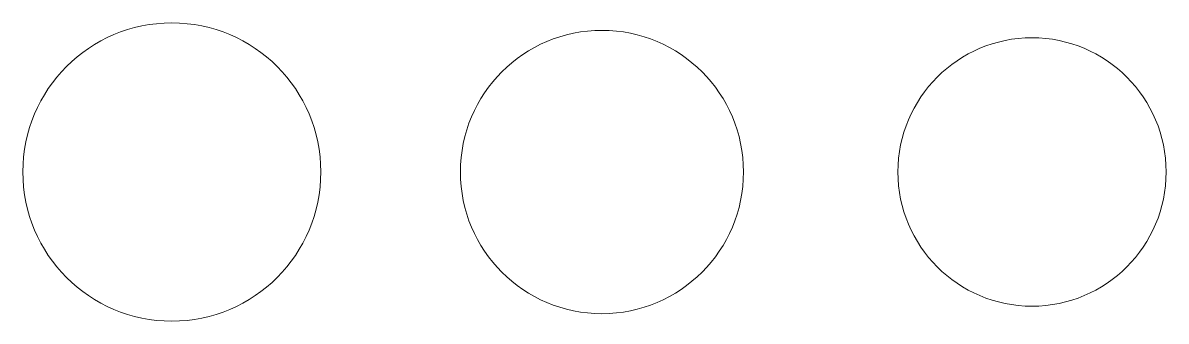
# Model space of a CAD drawing. Header units: inches. Extents: x 128.7 to 159.2, y -241.3 to -233.4.
import ezdxf

# ---------------------------------------------------------------- set-up
doc = ezdxf.new("R2010")
doc.units = ezdxf.units.IN
doc.header["$MEASUREMENT"] = 0
doc.layers.add('testCut', color=7, linetype='Continuous')

msp = doc.modelspace()

# ---------------------------------------------------------------- linework, layer by layer
at = {"layer": 'testCut', "color": 7, "lineweight": 9, "true_color": 0xffffff}
for points in [[(132.7, -241.347), (130.509, -241.347), (128.732, -239.57), (128.732, -237.378), (128.732, -235.186), (130.509, -233.41), (132.7, -233.41), (134.892, -233.41), (136.669, -235.186), (136.669, -237.378), (136.669, -239.57), (134.892, -241.347), (132.7, -241.347)], [(144.157, -241.149), (142.074, -241.149), (140.386, -239.461), (140.386, -237.378), (140.386, -235.296), (142.074, -233.608), (144.157, -233.608), (146.239, -233.608), (147.927, -235.296), (147.927, -237.378), (147.927, -239.461), (146.239, -241.149), (144.157, -241.149)], [(155.613, -240.95), (153.64, -240.95), (152.041, -239.351), (152.041, -237.378), (152.041, -235.406), (153.64, -233.806), (155.613, -233.806), (157.586, -233.806), (159.185, -235.406), (159.185, -237.378), (159.185, -239.351), (157.586, -240.95), (155.613, -240.95)]]:
    msp.add_open_spline(points, degree=3, knots=[0, 0, 0, 0, 1, 1, 1, 2, 2, 2, 3, 3, 3, 4, 4, 4, 4], dxfattribs=at)

doc.saveas('drawing.dxf')
